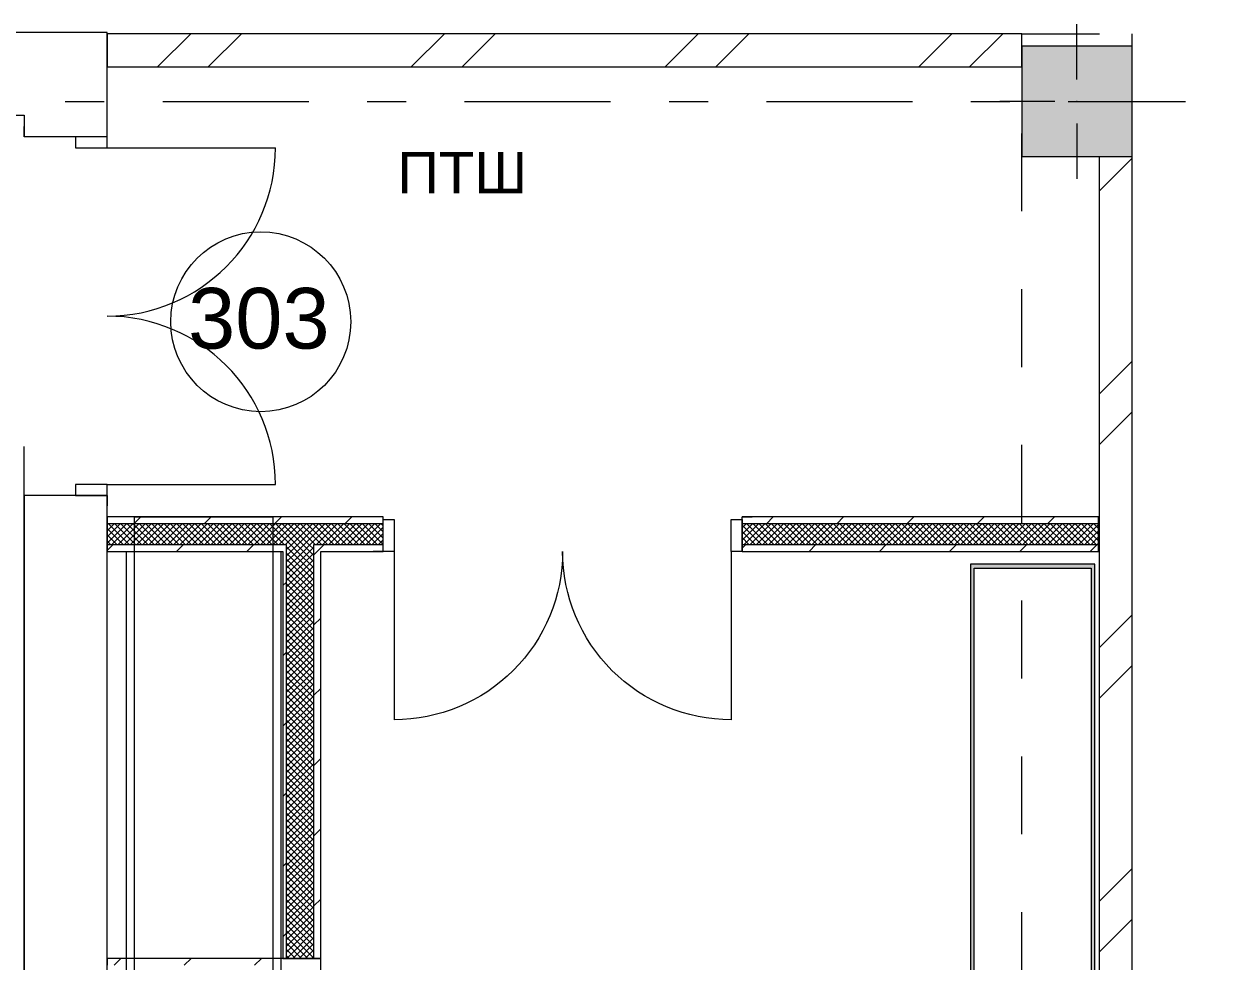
# Model space of a CAD drawing. Header units: millimetres. Extents: x 128978 to 991105, y 88203 to 186654.
# Drawn here: x 730711 to 735096, y 137481 to 140879 of the extents above; entities that cross this region are included whole.
import ezdxf

# ---------------------------------------------------------------- set-up
doc = ezdxf.new("R2010")
doc.units = ezdxf.units.MM
doc.linetypes.add('Штриховая', pattern=[564.444447, 282.222223, -282.222223])
doc.linetypes.add('Штрихштриховая', pattern=[1093.611073, 529.166651, -211.666656, 141.111112, -211.666656])
doc.layers.add('!ДВ', color=200, linetype='Continuous', lineweight=30)
doc.layers.add('E_Розп. мережі', color=5, linetype='Continuous', lineweight=30)
for name, color, linetype in [('00_lestnicy', 7, 'Continuous'), ('51312000', 7, 'Continuous'), ('АР-Осі', 7, 'Continuous'), ('колоны', 7, 'Continuous'), ('перегородки', 7, 'Continuous'), ('Экспликация', 7, 'Continuous')]:
    doc.layers.add(name, color=color, linetype=linetype)
doc.styles.add('СГЕНЕРИР_СТИЛЬ_1', font='arial.ttf')

# ---------------------------------------------------------------- blocks, each defined once
blk = doc.blocks.new('+9450')
at = {"linetype": 'Continuous', "lineweight": 0, "true_color": 0x3b3b3b}
h = blk.add_hatch(color=250, dxfattribs=at)
h.paths.add_polyline_path([(6951.8, 6823.6), (6514, 6823.6), (6514, 3742.2), (6964.9, 3742.2), (6964.9, 6823.6)])
h.paths.add_polyline_path([(6951.8, 3758.2), (6527.8, 3758.2), (6527.8, 6808.4), (6951.8, 6808.4)], flags=0)
at = {"layer": 'колоны', "linetype": 'Continuous', "lineweight": 0}
blk.add_hatch(color=7, dxfattribs=at).paths.add_polyline_path([(6700, 8300), (7100, 8300), (7100, 8700), (6700, 8700)])
at = {"layer": '!ДВ', "color": 7, "linetype": 'Continuous', "lineweight": 18}
for p, q in [((3486.3, 5220), (3486.3, 6994.8)), ((3486.3, 6994.8), (3986.3, 6994.8)), ((3986.3, 6994.8), (3986.3, 5220)), ((3456.3, 5250), (3456.3, 6869.8)), ((3456.3, 6869.8), (4016.3, 6869.8)), ((4016.3, 6869.8), (4016.3, 5250))]:
    blk.add_line(p, q, dxfattribs=at)
at = {"color": 253, "linetype": 'Штриховая', "lineweight": 18}
for p, q in [((6700, 200), (6700, 8745)), ((6700, 8745), (7100, 8745)), ((7100, 8700), (7100, 8745))]:
    blk.add_line(p, q, dxfattribs=at)
at = {"color": 7, "linetype": 'Continuous', "lineweight": 20}
for p, q in [((6951.8, 6823.6), (6514, 6823.6)), ((6514, 6823.6), (6514, 3742.2)), ((6527.8, 3758.2), (6527.8, 6808.4)), ((6527.8, 6808.4), (6951.8, 6808.4)), ((6964.9, 6823.6), (6951.8, 6823.6)), ((6951.8, 6808.4), (6951.8, 3758.2)), ((6964.9, 3742.2), (6964.9, 6823.6))]:
    blk.add_line(p, q, dxfattribs=at)
at = {"layer": '00_lestnicy', "color": 7, "linetype": 'Continuous', "lineweight": 13}
blk.add_line((3086.3, 4250), (3086.3, 7250), dxfattribs=at)
at = {"layer": '51312000', "color": 7, "linetype": 'Continuous', "lineweight": 20}
for p, q in [((3386.5, 8750), (-153.7, 8750)), ((3386.5, 8372.2), (3386.5, 8750)), ((146.3, 8450), (3086.5, 8450)), ((3086.5, 8450), (3086.5, 8372.2)), ((3086.5, 8372.2), (3086.5, 8409.2)), ((3086.5, 8372.2), (3086.5, 8409.2)), ((3086.5, 8372.2), (3086.5, 8409.2)), ((3386.5, 8372.2), (3386.5, 8409.2)), ((3386.5, 8372.2), (3386.5, 8409.2)), ((3386.5, 8372.2), (3386.5, 8409.2)), ((3271.5, 8372.2), (3086.5, 8372.2)), ((3271.5, 8372.2), (3086.5, 8372.2)), ((3271.5, 8372.2), (3086.5, 8372.2)), ((3386.5, 8372.2), (3271.5, 8372.2)), ((3386.5, 8372.2), (3271.5, 8372.2)), ((3386.5, 8372.2), (3271.5, 8372.2)), ((3386.5, 8332.2), (3996.5, 8332.2)), ((3386.5, 7112.2), (3996.5, 7112.2)), ((3086.5, 7072.2), (3086.5, 7035.2)), ((3271.5, 7072.2), (3086.5, 7072.2)), ((3086.5, 7072.2), (3086.5, 2120.1)), ((3271.5, 7072.2), (3086.5, 7072.2)), ((3271.5, 7072.2), (3086.5, 7072.2)), ((3086.5, 7072.2), (3086.5, 7035.2)), ((3086.5, 7072.2), (3086.5, 7035.2)), ((3386.5, 7072.2), (3271.5, 7072.2)), ((3386.5, 7072.2), (3271.5, 7072.2)), ((3386.5, 7072.2), (3271.5, 7072.2)), ((3386.5, 7072.2), (3386.5, 7035.2)), ((3386.5, 1820.1), (3386.5, 7072.2)), ((3386.5, 7072.2), (3386.5, 7035.2)), ((3386.5, 7072.2), (3386.5, 7035.2))]:
    blk.add_line(p, q, dxfattribs=at)
at = {"layer": '51312000', "color": 7, "linetype": 'Continuous', "lineweight": 18}
for p, q in [((3271.5, 8372.2), (3271.5, 8332.2)), ((3386.5, 8372.2), (3271.5, 8372.2)), ((3386.5, 8332.2), (3386.5, 8372.2)), ((3271.5, 8332.2), (3386.5, 8332.2)), ((3386.5, 7112.2), (3271.5, 7112.2)), ((3271.5, 7112.2), (3271.5, 7072.2)), ((3386.5, 7072.2), (3386.5, 7112.2)), ((3271.5, 7072.2), (3386.5, 7072.2))]:
    blk.add_line(p, q, dxfattribs=at)
at = {"layer": '51312000', "color": 7, "linetype": 'Continuous', "lineweight": 20}
for centre, start_param, end_param in [((3386.5, 8332.2), 3.926991, 5.497787), ((3386.5, 7112.2), 5.497787, 7.068583)]:
    blk.add_ellipse(centre, major_axis=(431.3, 431.3), ratio=1, start_param=start_param, end_param=end_param, dxfattribs=at)
at = {"layer": 'АР-Осі', "color": 7, "linetype": 'Штрихштриховая', "lineweight": 18}
blk.add_line((-786.6, 8500), (7293.7, 8500), dxfattribs=at)
at = {"layer": 'колоны', "color": 7, "linetype": 'Continuous', "lineweight": 18}
for p, q in [((6900, 8580), (6900, 8780)), ((7100, 8700), (6700, 8700)), ((6700, 8700), (6700, 8300)), ((7100, 8300), (7100, 8700)), ((6820, 8500), (6620, 8500)), ((6980, 8500), (7180, 8500)), ((6900, 8420), (6900, 8220)), ((6700, 8300), (7100, 8300))]:
    blk.add_line(p, q, dxfattribs=at)
blk.add_point((6900, 8500), dxfattribs=at)
at = {"layer": 'перегородки', "color": 7, "linetype": 'Continuous', "lineweight": 20}
for p, q in [((6700, 8745), (3386.4, 8745)), ((3386.4, 8745), (3386.4, 8625)), ((6700, 8625), (6700, 8745)), ((3386.4, 8625), (6700, 8625)), ((7100, -25), (7100, 8450)), ((6980, 8300), (6980, 200)), ((4386.8, 6994.8), (3386.5, 6994.8)), ((3386.5, 6994.8), (3386.5, 6869.8)), ((4386.8, 6994.8), (4349.8, 6994.8)), ((4386.8, 6994.8), (4349.8, 6994.8)), ((4386.8, 6994.8), (4349.8, 6994.8)), ((4386.8, 6984.8), (4386.8, 6994.8)), ((4386.8, 6984.8), (4386.8, 6994.8)), ((4386.8, 6984.8), (4386.8, 6994.8)), ((4386.8, 6969.8), (4386.8, 6984.8)), ((4386.8, 6969.8), (4386.8, 6984.8)), ((4386.8, 6969.8), (4386.8, 6984.8)), ((5686.8, 6994.8), (5723.8, 6994.8)), ((5686.8, 6984.8), (5686.8, 6994.8)), ((6978.3, 6994.8), (5686.8, 6994.8)), ((5686.8, 6984.8), (5686.8, 6994.8)), ((5686.8, 6984.8), (5686.8, 6994.8)), ((5686.8, 6994.8), (5723.8, 6994.8)), ((5686.8, 6994.8), (5723.8, 6994.8)), ((5686.8, 6969.8), (5686.8, 6984.8)), ((5686.8, 6969.8), (5686.8, 6984.8)), ((5686.8, 6969.8), (5686.8, 6984.8)), ((6978.3, 6869.8), (6978.3, 6994.8)), ((4386.8, 6894.8), (4386.8, 6969.8)), ((4386.8, 6894.8), (4386.8, 6969.8)), ((4386.8, 6894.8), (4386.8, 6969.8)), ((5686.8, 6894.8), (5686.8, 6969.8)), ((5686.8, 6894.8), (5686.8, 6969.8)), ((5686.8, 6894.8), (5686.8, 6969.8)), ((4386.8, 6869.8), (4386.8, 6894.8)), ((4386.8, 6869.8), (4386.8, 6894.8)), ((4386.8, 6869.8), (4386.8, 6894.8)), ((5686.8, 6869.8), (5686.8, 6894.8)), ((5686.8, 6869.8), (5686.8, 6894.8)), ((5686.8, 6869.8), (5686.8, 6894.8)), ((3386.5, 6869.8), (4023.3, 6869.8)), ((4160.3, 6869.8), (4386.8, 6869.8)), ((4386.8, 6869.8), (4349.8, 6869.8)), ((4386.8, 6869.8), (4349.8, 6869.8)), ((4386.8, 6869.8), (4349.8, 6869.8)), ((4426.8, 6869.8), (4426.8, 6259.8)), ((5646.8, 6869.8), (5646.8, 6259.8)), ((5686.8, 6869.8), (5723.8, 6869.8)), ((5686.8, 6869.8), (6978.3, 6869.8)), ((5686.8, 6869.8), (5723.8, 6869.8)), ((5686.8, 6869.8), (5723.8, 6869.8))]:
    blk.add_line(p, q, dxfattribs=at)
at = {"layer": 'перегородки', "color": 7, "linetype": 'Continuous', "lineweight": 18}
for p, q in [((3569.3, 8625), (3689.3, 8745)), ((3753.2, 8625), (3873.2, 8745)), ((4488.6, 8625), (4608.6, 8745)), ((4672.4, 8625), (4792.4, 8745)), ((5407.8, 8625), (5527.8, 8745)), ((5591.7, 8625), (5711.7, 8745)), ((6327.1, 8625), (6447.1, 8745)), ((6510.9, 8625), (6630.9, 8745)), ((6980, 8174.8), (7100, 8294.8)), ((6980, 7439.5), (7100, 7559.5)), ((6980, 7255.6), (7100, 7375.6)), ((3483.9, 6969.8), (3508.9, 6994.8)), ((3738.5, 6969.8), (3763.5, 6994.8)), ((3993.1, 6969.8), (4018.1, 6994.8)), ((4247.6, 6969.8), (4272.6, 6994.8)), ((4386.8, 6984.8), (4426.8, 6984.8)), ((4386.8, 6869.8), (4386.8, 6984.8)), ((4426.8, 6984.8), (4426.8, 6869.8)), ((5646.8, 6869.8), (5646.8, 6984.8)), ((5646.8, 6984.8), (5686.8, 6984.8)), ((5686.8, 6984.8), (5686.8, 6869.8)), ((5775, 6969.8), (5800, 6994.8)), ((6029.5, 6969.8), (6054.5, 6994.8)), ((6284.1, 6969.8), (6309.1, 6994.8)), ((6538.6, 6969.8), (6563.6, 6994.8)), ((6793.2, 6969.8), (6818.2, 6994.8)), ((3386.5, 6966.9), (3389.4, 6969.8)), ((3386.5, 6944.5), (3411.8, 6969.8)), ((3386.5, 6922), (3434.3, 6969.8)), ((3386.5, 6899.6), (3456.7, 6969.8)), ((4035.3, 6969.8), (3386.5, 6969.8)), ((3444.3, 6894.8), (3386.5, 6952.7)), ((3421.8, 6894.8), (3386.5, 6930.2)), ((3466.7, 6894.8), (3391.7, 6969.8)), ((3404.2, 6894.8), (3479.2, 6969.8)), ((3489.2, 6894.8), (3414.2, 6969.8)), ((3426.6, 6894.8), (3501.6, 6969.8)), ((3511.6, 6894.8), (3436.6, 6969.8)), ((3449.1, 6894.8), (3524.1, 6969.8)), ((3534.1, 6894.8), (3459.1, 6969.8)), ((3471.5, 6894.8), (3546.5, 6969.8)), ((3556.5, 6894.8), (3481.5, 6969.8)), ((3494, 6894.8), (3569, 6969.8)), ((3579, 6894.8), (3504, 6969.8)), ((3516.4, 6894.8), (3591.4, 6969.8)), ((3601.4, 6894.8), (3526.4, 6969.8)), ((3538.9, 6894.8), (3613.9, 6969.8)), ((3623.9, 6894.8), (3548.9, 6969.8)), ((3561.3, 6894.8), (3636.3, 6969.8)), ((3646.3, 6894.8), (3571.3, 6969.8)), ((3583.8, 6894.8), (3658.8, 6969.8)), ((3668.8, 6894.8), (3593.8, 6969.8)), ((3606.2, 6894.8), (3681.2, 6969.8)), ((3691.2, 6894.8), (3616.2, 6969.8)), ((3628.7, 6894.8), (3703.7, 6969.8)), ((3713.7, 6894.8), (3638.7, 6969.8)), ((3651.1, 6894.8), (3726.1, 6969.8)), ((3736.1, 6894.8), (3661.1, 6969.8)), ((3673.6, 6894.8), (3748.6, 6969.8)), ((3758.6, 6894.8), (3683.6, 6969.8)), ((3696, 6894.8), (3771, 6969.8)), ((3781, 6894.8), (3706, 6969.8)), ((3718.5, 6894.8), (3793.5, 6969.8)), ((3803.5, 6894.8), (3728.5, 6969.8)), ((3740.9, 6894.8), (3815.9, 6969.8)), ((3825.9, 6894.8), (3750.9, 6969.8)), ((3763.4, 6894.8), (3838.4, 6969.8)), ((3848.4, 6894.8), (3773.4, 6969.8)), ((3785.8, 6894.8), (3860.8, 6969.8)), ((3870.8, 6894.8), (3795.8, 6969.8)), ((3808.3, 6894.8), (3883.3, 6969.8)), ((3893.3, 6894.8), (3818.3, 6969.8)), ((3830.7, 6894.8), (3905.7, 6969.8)), ((3915.7, 6894.8), (3840.7, 6969.8)), ((3853.2, 6894.8), (3928.2, 6969.8)), ((3938.2, 6894.8), (3863.2, 6969.8)), ((3875.6, 6894.8), (3950.6, 6969.8)), ((3960.6, 6894.8), (3885.6, 6969.8)), ((3898.1, 6894.8), (3973.1, 6969.8)), ((3983.1, 6894.8), (3908.1, 6969.8)), ((3920.5, 6894.8), (3995.5, 6969.8)), ((4005.5, 6894.8), (3930.5, 6969.8)), ((3943, 6894.8), (4018, 6969.8)), ((4028, 6894.8), (3953, 6969.8)), ((3965.4, 6894.8), (4035.3, 6964.7)), ((4035.3, 6909.9), (3975.5, 6969.8)), ((3987.9, 6894.8), (4035.3, 6942.3)), ((4035.3, 6932.4), (3997.9, 6969.8)), ((4035.3, 6954.8), (4020.4, 6969.8)), ((4035.3, 6964.7), (4040.4, 6969.8)), ((4035.3, 6942.3), (4062.9, 6969.8)), ((4035.3, 6919.8), (4085.3, 6969.8)), ((4035.3, 6897.4), (4107.8, 6969.8)), ((4135.3, 6969.8), (4035.3, 6969.8)), ((4095.4, 6894.8), (4035.3, 6954.8)), ((4072.9, 6894.8), (4035.3, 6932.4)), ((4117.8, 6894.8), (4042.8, 6969.8)), ((4055.3, 6894.8), (4130.3, 6969.8)), ((4135.3, 6899.7), (4065.3, 6969.8)), ((4077.7, 6894.8), (4135.3, 6952.5)), ((4135.3, 6922.2), (4087.7, 6969.8)), ((4100.2, 6894.8), (4135.3, 6930)), ((4135.3, 6944.6), (4110.2, 6969.8)), ((4135.3, 6967.1), (4132.6, 6969.8)), ((4135.3, 6952.5), (4152.7, 6969.8)), ((4135.3, 6930), (4175.2, 6969.8)), ((4135.3, 6907.6), (4197.6, 6969.8)), ((4386.8, 6969.8), (4135.3, 6969.8)), ((4207.6, 6894.8), (4135.3, 6967.1)), ((4185.2, 6894.8), (4135.3, 6944.6)), ((4145.1, 6894.8), (4220.1, 6969.8)), ((4230.1, 6894.8), (4155.1, 6969.8)), ((4167.5, 6894.8), (4242.5, 6969.8)), ((4252.5, 6894.8), (4177.5, 6969.8)), ((4190, 6894.8), (4265, 6969.8)), ((4275, 6894.8), (4200, 6969.8)), ((4212.4, 6894.8), (4287.4, 6969.8)), ((4297.4, 6894.8), (4222.4, 6969.8)), ((4234.9, 6894.8), (4309.9, 6969.8)), ((4319.9, 6894.8), (4244.9, 6969.8)), ((4257.3, 6894.8), (4332.3, 6969.8)), ((4342.3, 6894.8), (4267.3, 6969.8)), ((4279.8, 6894.8), (4354.8, 6969.8)), ((4364.8, 6894.8), (4289.8, 6969.8)), ((4302.2, 6894.8), (4377.2, 6969.8)), ((4386.8, 6895.2), (4312.2, 6969.8)), ((4324.7, 6894.8), (4386.8, 6957)), ((4386.8, 6917.7), (4334.7, 6969.8)), ((4347.1, 6894.8), (4386.8, 6934.5)), ((4386.8, 6940.1), (4357.1, 6969.8)), ((4386.8, 6962.6), (4379.6, 6969.8)), ((5686.8, 6954.8), (5701.8, 6969.8)), ((5686.8, 6932.4), (5724.2, 6969.8)), ((5686.8, 6909.9), (5746.7, 6969.8)), ((6978.3, 6969.8), (5686.8, 6969.8)), ((5756.7, 6894.8), (5686.8, 6964.7)), ((5734.2, 6894.8), (5686.8, 6942.3)), ((5694.1, 6894.8), (5769.1, 6969.8)), ((5779.2, 6894.8), (5704.2, 6969.8)), ((5716.6, 6894.8), (5791.6, 6969.8)), ((5801.6, 6894.8), (5726.6, 6969.8)), ((5739, 6894.8), (5814, 6969.8)), ((5824.1, 6894.8), (5749.1, 6969.8)), ((5761.5, 6894.8), (5836.5, 6969.8)), ((5846.5, 6894.8), (5771.5, 6969.8)), ((5783.9, 6894.8), (5858.9, 6969.8)), ((5869, 6894.8), (5794, 6969.8)), ((5806.4, 6894.8), (5881.4, 6969.8)), ((5891.4, 6894.8), (5816.4, 6969.8)), ((5828.9, 6894.8), (5903.9, 6969.8)), ((5913.9, 6894.8), (5838.9, 6969.8)), ((5851.3, 6894.8), (5926.3, 6969.8)), ((5936.3, 6894.8), (5861.3, 6969.8)), ((5873.8, 6894.8), (5948.8, 6969.8)), ((5958.8, 6894.8), (5883.8, 6969.8)), ((5896.2, 6894.8), (5971.2, 6969.8)), ((5981.2, 6894.8), (5906.2, 6969.8)), ((5918.7, 6894.8), (5993.7, 6969.8)), ((6003.7, 6894.8), (5928.7, 6969.8)), ((5941.1, 6894.8), (6016.1, 6969.8)), ((6026.1, 6894.8), (5951.1, 6969.8)), ((5963.6, 6894.8), (6038.6, 6969.8)), ((6048.6, 6894.8), (5973.6, 6969.8)), ((5986, 6894.8), (6061, 6969.8)), ((6071, 6894.8), (5996, 6969.8)), ((6008.5, 6894.8), (6083.5, 6969.8)), ((6093.5, 6894.8), (6018.5, 6969.8)), ((6030.9, 6894.8), (6105.9, 6969.8)), ((6115.9, 6894.8), (6040.9, 6969.8)), ((6053.4, 6894.8), (6128.4, 6969.8)), ((6138.4, 6894.8), (6063.4, 6969.8)), ((6075.8, 6894.8), (6150.8, 6969.8)), ((6160.8, 6894.8), (6085.8, 6969.8)), ((6098.3, 6894.8), (6173.3, 6969.8)), ((6183.3, 6894.8), (6108.3, 6969.8)), ((6120.7, 6894.8), (6195.7, 6969.8)), ((6205.7, 6894.8), (6130.7, 6969.8)), ((6143.2, 6894.8), (6218.2, 6969.8)), ((6228.2, 6894.8), (6153.2, 6969.8)), ((6165.6, 6894.8), (6240.6, 6969.8)), ((6250.6, 6894.8), (6175.6, 6969.8)), ((6188.1, 6894.8), (6263.1, 6969.8)), ((6273.1, 6894.8), (6198.1, 6969.8)), ((6210.5, 6894.8), (6285.5, 6969.8)), ((6295.5, 6894.8), (6220.5, 6969.8)), ((6233, 6894.8), (6308, 6969.8)), ((6318, 6894.8), (6243, 6969.8)), ((6255.4, 6894.8), (6330.4, 6969.8)), ((6340.4, 6894.8), (6265.4, 6969.8)), ((6277.9, 6894.8), (6352.9, 6969.8)), ((6362.9, 6894.8), (6287.9, 6969.8)), ((6300.3, 6894.8), (6375.3, 6969.8)), ((6385.3, 6894.8), (6310.3, 6969.8)), ((6322.8, 6894.8), (6397.8, 6969.8)), ((6407.8, 6894.8), (6332.8, 6969.8)), ((6345.2, 6894.8), (6420.2, 6969.8)), ((6430.2, 6894.8), (6355.2, 6969.8)), ((6367.7, 6894.8), (6442.7, 6969.8)), ((6452.7, 6894.8), (6377.7, 6969.8)), ((6390.1, 6894.8), (6465.1, 6969.8)), ((6475.1, 6894.8), (6400.1, 6969.8)), ((6412.6, 6894.8), (6487.6, 6969.8)), ((6497.6, 6894.8), (6422.6, 6969.8)), ((6435, 6894.8), (6510, 6969.8)), ((6520, 6894.8), (6445, 6969.8)), ((6457.5, 6894.8), (6532.5, 6969.8)), ((6542.5, 6894.8), (6467.5, 6969.8)), ((6479.9, 6894.8), (6554.9, 6969.8)), ((6564.9, 6894.8), (6489.9, 6969.8)), ((6502.4, 6894.8), (6577.4, 6969.8)), ((6587.4, 6894.8), (6512.4, 6969.8)), ((6524.8, 6894.8), (6599.8, 6969.8)), ((6609.8, 6894.8), (6534.8, 6969.8)), ((6547.3, 6894.8), (6622.3, 6969.8)), ((6632.3, 6894.8), (6557.3, 6969.8)), ((6569.7, 6894.8), (6644.7, 6969.8)), ((6654.7, 6894.8), (6579.7, 6969.8)), ((6592.2, 6894.8), (6667.2, 6969.8)), ((6677.2, 6894.8), (6602.2, 6969.8)), ((6614.6, 6894.8), (6689.6, 6969.8)), ((6699.6, 6894.8), (6624.6, 6969.8)), ((6637.1, 6894.8), (6712.1, 6969.8)), ((6722.1, 6894.8), (6647.1, 6969.8)), ((6659.5, 6894.8), (6734.5, 6969.8)), ((6744.5, 6894.8), (6669.5, 6969.8)), ((6682, 6894.8), (6757, 6969.8)), ((6767, 6894.8), (6692, 6969.8)), ((6704.4, 6894.8), (6779.4, 6969.8)), ((6789.4, 6894.8), (6714.4, 6969.8)), ((6726.9, 6894.8), (6801.9, 6969.8)), ((6811.9, 6894.8), (6736.9, 6969.8)), ((6749.3, 6894.8), (6824.3, 6969.8)), ((6834.3, 6894.8), (6759.3, 6969.8)), ((6771.8, 6894.8), (6846.8, 6969.8)), ((6856.8, 6894.8), (6781.8, 6969.8)), ((6794.2, 6894.8), (6869.2, 6969.8)), ((6879.2, 6894.8), (6804.2, 6969.8)), ((6816.7, 6894.8), (6891.7, 6969.8)), ((6901.7, 6894.8), (6826.7, 6969.8)), ((6839.1, 6894.8), (6914.1, 6969.8)), ((6924.1, 6894.8), (6849.1, 6969.8)), ((6861.6, 6894.8), (6936.6, 6969.8)), ((6946.6, 6894.8), (6871.6, 6969.8)), ((6884, 6894.8), (6959, 6969.8)), ((6969, 6894.8), (6894, 6969.8)), ((6906.5, 6894.8), (6978.3, 6966.7)), ((6978.3, 6908), (6916.5, 6969.8)), ((6928.9, 6894.8), (6978.3, 6944.2)), ((6978.3, 6930.4), (6938.9, 6969.8)), ((6978.3, 6952.9), (6961.4, 6969.8)), ((3399.4, 6894.8), (3386.5, 6907.8)), ((3386.5, 6872.3), (3408.9, 6894.8)), ((3386.5, 6894.8), (4035.3, 6894.8)), ((3638.5, 6869.8), (3663.5, 6894.8)), ((3893.1, 6869.8), (3918.1, 6894.8)), ((4010.3, 6894.8), (4035.3, 6919.8)), ((4032.8, 6894.8), (4035.3, 6897.4)), ((4050.5, 6894.8), (4035.3, 6909.9)), ((4035.3, 6894.8), (4035.3, 6869.8)), ((4035.3, 6874.9), (4055.3, 6894.8)), ((4035.3, 6894.8), (4035.3, 6869.8)), ((4053, 6869.8), (4035.3, 6887.5)), ((4075.5, 6869.8), (4050.5, 6894.8)), ((4052.7, 6869.8), (4077.7, 6894.8)), ((4097.9, 6869.8), (4072.9, 6894.8)), ((4075.2, 6869.8), (4100.2, 6894.8)), ((4120.4, 6869.8), (4095.4, 6894.8)), ((4097.6, 6869.8), (4122.6, 6894.8)), ((4135.3, 6877.3), (4117.8, 6894.8)), ((4122.6, 6894.8), (4135.3, 6907.6)), ((4162.7, 6894.8), (4135.3, 6922.2)), ((4140.3, 6894.8), (4135.3, 6899.7)), ((4135.3, 6869.8), (4135.3, 6894.8)), ((4135.3, 6894.8), (4386.8, 6894.8)), ((4135.3, 6869.8), (4135.3, 6894.8)), ((4160.3, 6882.5), (4172.6, 6894.8)), ((4369.6, 6894.8), (4386.8, 6912.1)), ((5711.8, 6894.8), (5686.8, 6919.8)), ((5689.3, 6894.8), (5686.8, 6897.4)), ((5686.8, 6881.7), (5700, 6894.8)), ((5686.8, 6894.8), (6978.3, 6894.8)), ((5929.5, 6869.8), (5954.5, 6894.8)), ((6184.1, 6869.8), (6209.1, 6894.8)), ((6438.6, 6869.8), (6463.6, 6894.8)), ((6693.2, 6869.8), (6718.2, 6894.8)), ((6947.8, 6869.8), (6972.8, 6894.8)), ((6951.4, 6894.8), (6978.3, 6921.8)), ((6973.8, 6894.8), (6978.3, 6899.3)), ((4023.3, 6869.8), (4023.3, 5395)), ((4035.3, 6852.5), (4052.7, 6869.8)), ((4035.3, 6830), (4075.2, 6869.8)), ((4035.3, 6807.6), (4097.6, 6869.8)), ((4035.3, 6785.1), (4120.1, 6869.8)), ((4035.3, 6869.8), (4035.3, 5395)), ((4135.3, 6765), (4035.3, 6865)), ((4035.3, 6762.7), (4135.3, 6862.7)), ((4135.3, 6742.6), (4035.3, 6842.6)), ((4135.3, 6787.5), (4053, 6869.8)), ((4135.3, 6809.9), (4075.5, 6869.8)), ((4135.3, 6832.4), (4097.9, 6869.8)), ((4120.1, 6869.8), (4135.3, 6885.1)), ((4135.3, 6854.8), (4120.4, 6869.8)), ((4135.3, 5395), (4135.3, 6869.8)), ((4135.3, 6857.5), (4147.6, 6869.8)), ((4147.6, 6869.8), (4160.3, 6882.5)), ((4160.3, 5395), (4160.3, 6869.8)), ((4426.8, 6869.8), (4386.8, 6869.8)), ((5686.8, 6869.8), (5646.8, 6869.8)), ((4035.3, 6740.2), (4135.3, 6840.2)), ((4135.3, 6720.1), (4035.3, 6820.1)), ((4035.3, 6717.8), (4135.3, 6817.8)), ((4135.3, 6697.7), (4035.3, 6797.7)), ((4023.3, 6745.5), (4035.3, 6757.5)), ((4035.3, 6695.3), (4135.3, 6795.3)), ((4135.3, 6675.2), (4035.3, 6775.2)), ((4035.3, 6672.9), (4135.3, 6772.9)), ((4135.3, 6652.8), (4035.3, 6752.8)), ((4035.3, 6650.4), (4135.3, 6750.4)), ((4135.3, 6630.3), (4035.3, 6730.3)), ((4035.3, 6628), (4135.3, 6728)), ((4135.3, 6607.9), (4035.3, 6707.9)), ((4035.3, 6605.5), (4135.3, 6705.5)), ((4135.3, 6585.4), (4035.3, 6685.4)), ((4035.3, 6583.1), (4135.3, 6683.1)), ((4135.3, 6563), (4035.3, 6663)), ((4035.3, 6560.6), (4135.3, 6660.6)), ((4135.3, 6540.5), (4035.3, 6640.5)), ((4035.3, 6538.2), (4135.3, 6638.2)), ((4135.3, 6603), (4160.3, 6628)), ((6980, 6520.2), (7100, 6640.2)), ((4135.3, 6518.1), (4035.3, 6618.1)), ((4035.3, 6515.7), (4135.3, 6615.7)), ((4135.3, 6495.6), (4035.3, 6595.6)), ((4035.3, 6493.3), (4135.3, 6593.3)), ((4135.3, 6473.2), (4035.3, 6573.2)), ((4035.3, 6470.8), (4135.3, 6570.8)), ((4135.3, 6450.7), (4035.3, 6550.7)), ((4035.3, 6448.4), (4135.3, 6548.4)), ((4023.3, 6491), (4035.3, 6503)), ((4135.3, 6428.3), (4035.3, 6528.3)), ((4035.3, 6425.9), (4135.3, 6525.9)), ((4135.3, 6405.8), (4035.3, 6505.8)), ((4035.3, 6403.5), (4135.3, 6503.5)), ((4135.3, 6383.4), (4035.3, 6483.4)), ((4035.3, 6381), (4135.3, 6481)), ((4135.3, 6360.9), (4035.3, 6460.9)), ((4035.3, 6358.5), (4135.3, 6458.5)), ((6980, 6336.4), (7100, 6456.4)), ((4135.3, 6338.5), (4035.3, 6438.5)), ((4035.3, 6336.1), (4135.3, 6436.1)), ((4135.3, 6316), (4035.3, 6416)), ((4035.3, 6313.6), (4135.3, 6413.6)), ((4135.3, 6293.6), (4035.3, 6393.6)), ((4035.3, 6291.2), (4135.3, 6391.2)), ((4135.3, 6271.1), (4035.3, 6371.1)), ((4035.3, 6268.7), (4135.3, 6368.7)), ((4135.3, 6348.4), (4160.3, 6373.4)), ((4135.3, 6248.7), (4035.3, 6348.7)), ((4035.3, 6246.3), (4135.3, 6346.3)), ((4135.3, 6226.2), (4035.3, 6326.2)), ((4035.3, 6223.8), (4135.3, 6323.8)), ((4135.3, 6203.8), (4035.3, 6303.8)), ((4035.3, 6201.4), (4135.3, 6301.4)), ((4135.3, 6181.3), (4035.3, 6281.3)), ((4035.3, 6178.9), (4135.3, 6278.9)), ((4023.3, 6236.4), (4035.3, 6248.4)), ((4135.3, 6158.9), (4035.3, 6258.9)), ((4035.3, 6156.5), (4135.3, 6256.5)), ((4135.3, 6136.4), (4035.3, 6236.4)), ((4035.3, 6134), (4135.3, 6234)), ((4135.3, 6114), (4035.3, 6214)), ((4035.3, 6111.6), (4135.3, 6211.6)), ((4135.3, 6091.5), (4035.3, 6191.5)), ((4035.3, 6089.1), (4135.3, 6189.1)), ((4135.3, 6069.1), (4035.3, 6169.1)), ((4035.3, 6066.7), (4135.3, 6166.7)), ((4135.3, 6046.6), (4035.3, 6146.6)), ((4035.3, 6044.2), (4135.3, 6144.2)), ((4135.3, 6024.2), (4035.3, 6124.2)), ((4035.3, 6021.8), (4135.3, 6121.8)), ((4135.3, 6001.7), (4035.3, 6101.7)), ((4035.3, 5999.3), (4135.3, 6099.3)), ((4135.3, 6093.9), (4160.3, 6118.9)), ((4135.3, 5979.3), (4035.3, 6079.3)), ((4035.3, 5976.9), (4135.3, 6076.9)), ((4135.3, 5956.8), (4035.3, 6056.8)), ((4035.3, 5954.4), (4135.3, 6054.4)), ((4135.3, 5934.4), (4035.3, 6034.4)), ((4035.3, 5932), (4135.3, 6032)), ((4135.3, 5911.9), (4035.3, 6011.9)), ((4035.3, 5909.5), (4135.3, 6009.5)), ((4023.3, 5981.9), (4035.3, 5993.9)), ((4135.3, 5889.5), (4035.3, 5989.5)), ((4035.3, 5887.1), (4135.3, 5987.1)), ((4135.3, 5867), (4035.3, 5967)), ((4035.3, 5864.6), (4135.3, 5964.6)), ((4135.3, 5844.6), (4035.3, 5944.6)), ((4035.3, 5842.2), (4135.3, 5942.2)), ((4135.3, 5822.1), (4035.3, 5922.1)), ((4035.3, 5819.7), (4135.3, 5919.7)), ((4135.3, 5799.7), (4035.3, 5899.7)), ((4035.3, 5797.3), (4135.3, 5897.3)), ((4135.3, 5777.2), (4035.3, 5877.2)), ((4035.3, 5774.8), (4135.3, 5874.8)), ((4135.3, 5754.8), (4035.3, 5854.8)), ((4035.3, 5752.4), (4135.3, 5852.4)), ((4135.3, 5839.3), (4160.3, 5864.3)), ((4135.3, 5732.3), (4035.3, 5832.3)), ((4035.3, 5729.9), (4135.3, 5829.9)), ((4135.3, 5709.9), (4035.3, 5809.9)), ((4035.3, 5707.5), (4135.3, 5807.5)), ((4135.3, 5687.4), (4035.3, 5787.4)), ((4035.3, 5685), (4135.3, 5785)), ((4135.3, 5665), (4035.3, 5765)), ((4035.3, 5662.6), (4135.3, 5762.6)), ((4023.3, 5727.3), (4035.3, 5739.3)), ((4135.3, 5642.5), (4035.3, 5742.5)), ((4035.3, 5640.1), (4135.3, 5740.1)), ((4135.3, 5620.1), (4035.3, 5720.1)), ((4035.3, 5617.7), (4135.3, 5717.7)), ((6980, 5601), (7100, 5721)), ((4135.3, 5597.6), (4035.3, 5697.6)), ((4035.3, 5595.2), (4135.3, 5695.2)), ((4135.3, 5575.2), (4035.3, 5675.2)), ((4035.3, 5572.8), (4135.3, 5672.8)), ((4135.3, 5552.7), (4035.3, 5652.7)), ((4035.3, 5550.3), (4135.3, 5650.3)), ((4135.3, 5530.3), (4035.3, 5630.3)), ((4035.3, 5527.9), (4135.3, 5627.9)), ((4135.3, 5507.8), (4035.3, 5607.8)), ((4035.3, 5505.4), (4135.3, 5605.4)), ((4135.3, 5485.4), (4035.3, 5585.4)), ((4035.3, 5483), (4135.3, 5583)), ((4135.3, 5584.8), (4160.3, 5609.8)), ((4135.3, 5462.9), (4035.3, 5562.9)), ((4035.3, 5460.5), (4135.3, 5560.5)), ((4135.3, 5440.5), (4035.3, 5540.5)), ((4035.3, 5438.1), (4135.3, 5538.1)), ((6980, 5417.1), (7100, 5537.1)), ((4023.3, 5472.8), (4035.3, 5484.8)), ((4135.3, 5418), (4035.3, 5518)), ((4035.3, 5415.6), (4135.3, 5515.6)), ((4135.3, 5395.6), (4035.3, 5495.6)), ((4037.2, 5395), (4135.3, 5493.2)), ((4113.4, 5395), (4035.3, 5473.1)), ((4091, 5395), (4035.3, 5450.6)), ((4059.6, 5395), (4135.3, 5470.7)), ((4082.1, 5395), (4135.3, 5448.3)), ((4161.3, 5395), (3386.8, 5395)), ((3386.8, 5395), (3386.8, 5370)), ((3411.5, 5370), (3436.5, 5395)), ((3666, 5370), (3691, 5395)), ((3920.6, 5370), (3945.6, 5395)), ((4023.3, 5395), (4035.3, 5395)), ((4068.5, 5395), (4035.3, 5428.2)), ((4046.1, 5395), (4035.3, 5405.7)), ((4035.3, 5395), (4135.3, 5395)), ((4104.5, 5395), (4135.3, 5425.8)), ((4127, 5395), (4135.3, 5403.4)), ((4135.3, 5395), (4160.3, 5395)), ((4161.3, 3125), (4161.3, 5395))]:
    blk.add_line(p, q, dxfattribs=at)
at = {"layer": 'перегородки', "color": 7, "linetype": 'Continuous', "lineweight": 20, "extrusion": (0, 0, -1)}
for centre, major_axis in [((4426.8, 6869.8), (-431.3, 431.3)), ((5646.8, 6869.8), (431.3, 431.3))]:
    blk.add_ellipse(centre, major_axis=major_axis, ratio=1, start_param=2.356194, end_param=3.926991, dxfattribs=at)
at = {"layer": 'Экспликация', "color": 7, "linetype": 'Continuous', "lineweight": 20}
blk.add_circle((3943.2, 7701.7), 325.9, dxfattribs=at)
at = {"color": 7, "style": 'СГЕНЕРИР_СТИЛЬ_1'}
blk.add_text('ПТШ', height=150, dxfattribs=at).set_placement((4437.7, 8166.7))
at = {"layer": 'Экспликация', "color": 7, "style": 'СГЕНЕРИР_СТИЛЬ_1'}
blk.add_text('303', height=220, dxfattribs=at).set_placement((3679.9, 7604.4))
blk = doc.blocks.new('*U192')
at = {"lineweight": -2}
h = blk.add_hatch(color=0, dxfattribs=at)
h.paths.add_polyline_path([(8.77, 16.13), (3.905, 10.615), (6.336, 11.652)])
h.paths.add_polyline_path([(8.77, 16.13), (6.336, 11.652), (6.786, 9.048)])
h = blk.add_hatch(color=0, dxfattribs=at)
edge = h.paths.add_edge_path()
edge.add_arc((0.074, -0.001), 1.276, 0, 360)
at = {"color": 0, "lineweight": -2}
for p, q in [((0, 0), (8.77, 16.13)), ((8.77, 16.13), (3.905, 10.615)), ((8.77, 16.13), (6.786, 9.048)), ((3.905, 10.615), (6.336, 11.652)), ((6.336, 11.652), (6.786, 9.048))]:
    blk.add_line(p, q, dxfattribs=at)
blk.add_circle((0.112, -0.001), 1.238, dxfattribs=at)

msp = doc.modelspace()

# ---------------------------------------------------------------- block references
at = {"layer": 'E_Розп. мережі'}
msp.add_blockref('+9450', (727624.4, 132098.6), dxfattribs=at)
at = {"layer": 'E_Розп. мережі', "xscale": 100.0000000000001, "yscale": 100.0000000000001, "zscale": 100.0000000000001, "rotation": 327.5699352727689}
msp.add_blockref('*U192', (734064.7, 136111.4), dxfattribs=at)

doc.saveas('drawing.dxf')
